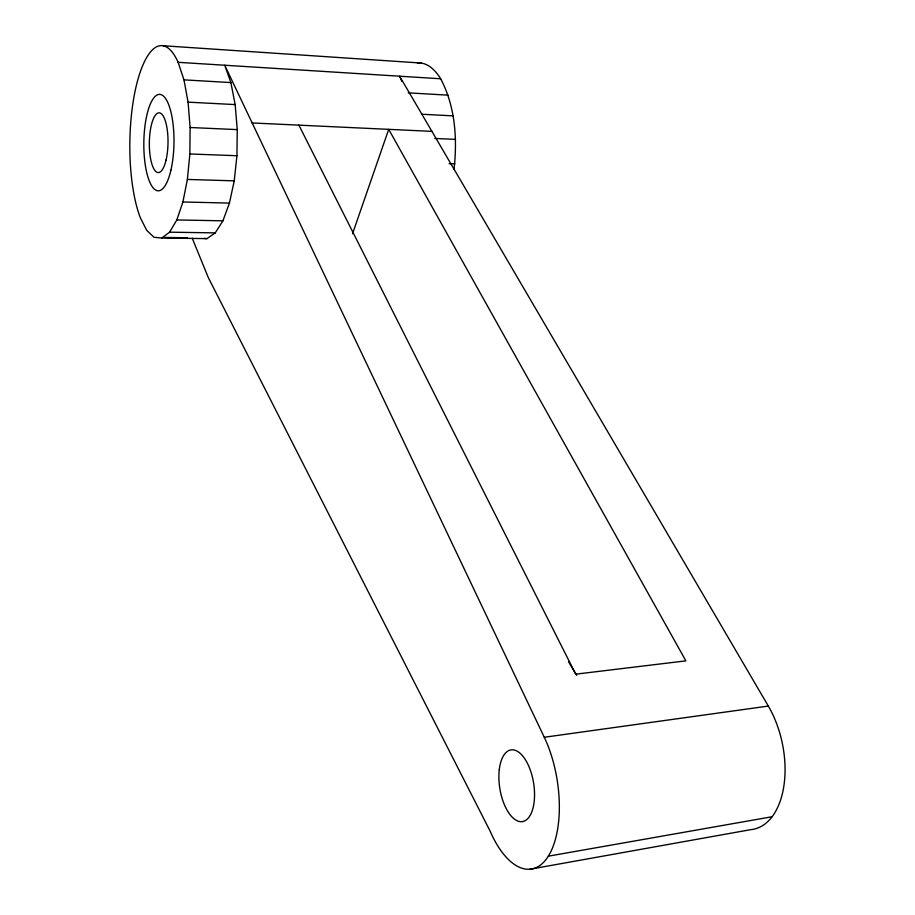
<?xml version="1.0" encoding="UTF-8"?>
<svg xmlns="http://www.w3.org/2000/svg" width="915" height="915" viewBox="0 0 915 915"><rect width="100%" height="100%" fill="white"/><g stroke="black" fill="none" stroke-linecap="round" stroke-linejoin="round"><path stroke-width="1.37" d="M161.806 238.014L169.595 232.181L176.812 219.943L182.909 201.975L187.381 179.431L189.863 153.96L190.103 127.505L188.078 102.148L183.972 79.857L178.128 62.312A96.475 30.195 -89.1 0 0 136.484 84.923A96.475 30.195 -89.1 0 0 140.315 217.713L146.686 230.306L154.006 237.294L161.806 238.014L206.973 238.632L215.254 232.879L222.928 220.812L229.436 203.084L234.24 180.85L236.928 155.722L237.248 129.621L235.166 104.585L230.877 82.579L224.724 65.24L544.276 737.261A83.837 39.517 80.9 0 1 549.194 854.736A83.837 39.517 80.9 0 1 490.131 831.152L208.311 277.588L192.242 238.232M454.012 169.401C457.466 138.874 455.293 106.357 440.675 78.781A89.624 39.837 -87.8 0 0 417.343 62.861M352.527 233.783L388.715 129.347L685.873 660.859L575.707 674.172L298.885 125.138M529.831 869.25L750.792 829.642A78.244 45.43 78.3 0 0 784.006 785.047A78.244 45.43 78.3 0 0 768.326 706.071L399.615 76.208L401.834 81.298M548.337 856.177L772.088 816.74M544.276 737.261L768.326 706.071M169.595 232.181L215.254 232.879M165.169 237.454L187.518 237.763M176.812 219.943L222.928 220.812M182.909 201.975L229.436 203.084M187.381 179.431L234.24 180.85M189.863 153.96L236.928 155.722M449.139 163.648L454.847 163.865M190.103 127.505L237.248 129.621M434.785 138.451L455.521 139.377M252.163 122.953L431.903 131.371M188.078 102.148L235.166 104.585M421.449 114.226L453.211 115.873M183.972 79.857L230.877 82.579M408.25 92.85L448.121 95.16M178.128 62.312L440.675 78.781M163.213 45.75L421.277 63.055M204.217 238.392L206.973 238.632M568.638 661.922L576.736 675.373M166.061 160.034A29.875 9.333 -89.2 0 0 159.976 112.968A29.875 9.333 -89.2 0 0 150.026 155.093A29.875 9.333 -89.2 0 0 166.061 160.034M170.911 170.19A48.198 15.063 -89.2 0 0 160.868 94.577A48.198 15.063 -89.2 0 0 144.993 162.984A48.198 15.063 -89.2 0 0 170.911 170.19M499.281 769.652A36.303 17.099 80.9 0 0 522.179 821.636A36.303 17.099 80.9 0 0 528.676 765.958A36.303 17.099 80.9 0 0 499.281 769.652"/></g></svg>
